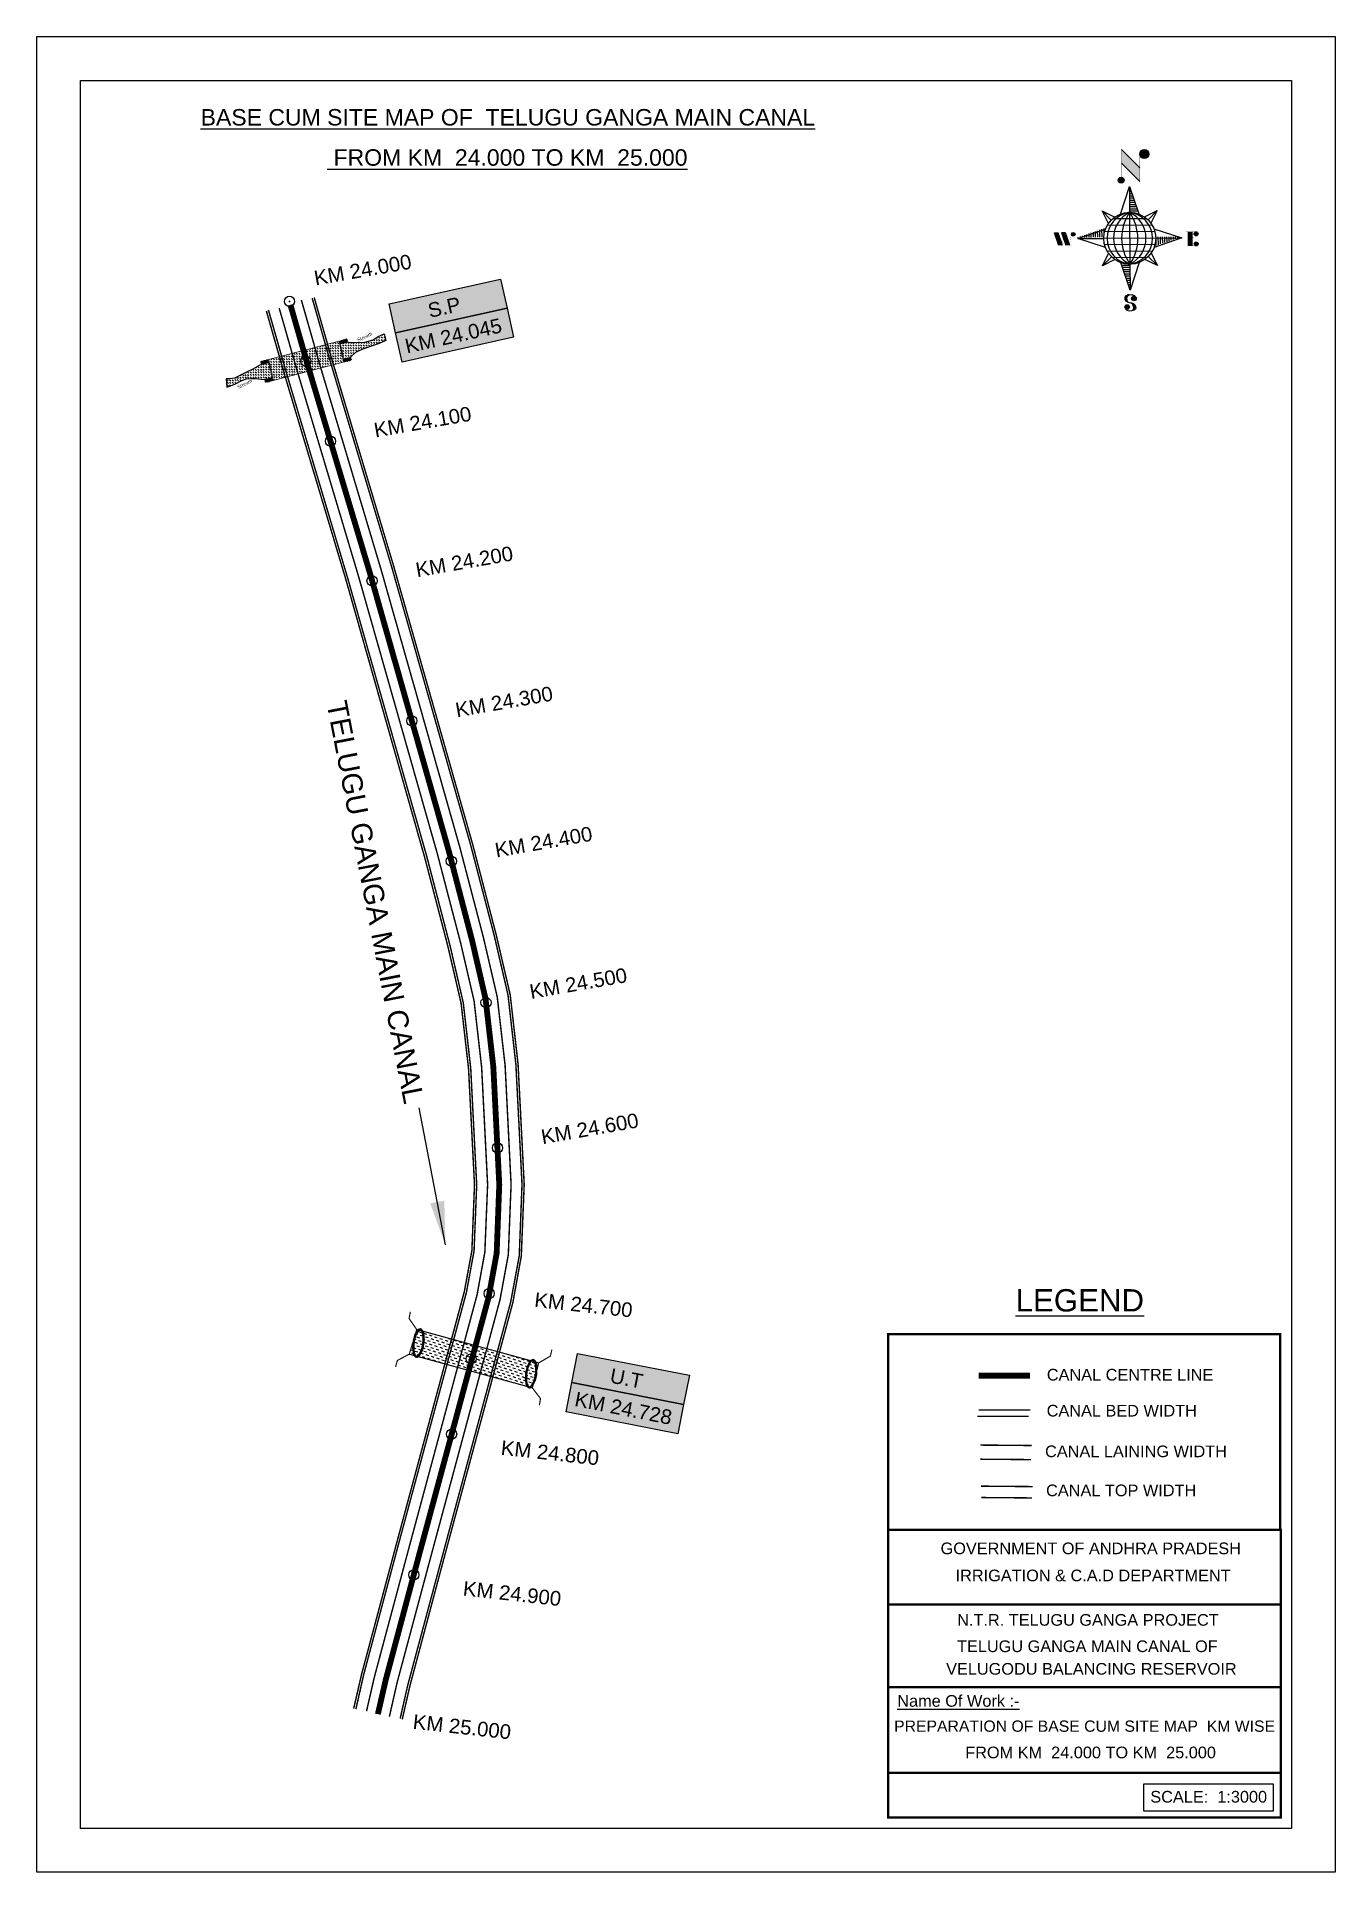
# Model space of a CAD drawing. Header units: inches. Extents: x 253063 to 253954, y 1730420 to 1731680.
import ezdxf

# ---------------------------------------------------------------- set-up
doc = ezdxf.new("R2010")
doc.units = ezdxf.units.IN
doc.header["$MEASUREMENT"] = 0
doc.header["$PDMODE"] = 32
doc.header["$PDSIZE"] = 7
doc.linetypes.add('ACAD_ISO02W100', pattern=[15, 12, -3])
for name, color, linetype in [('AQUADUCT', 1, 'Continuous'), ('bed with', 5, 'Continuous'), ('bord', 1, 'Continuous'), ('cahnige', 7, 'Continuous'), ('canal', 1, 'Continuous'), ('CARTTRACK', 30, 'ACAD_ISO02W100'), ('chainage', 7, 'Continuous'), ('FRAME 025', 7, 'Continuous'), ('laying', 4, 'Continuous'), ('lining', 4, 'Continuous'), ('STREAM', 4, 'Continuous'), ('Stu coo', 3, 'Continuous'), ('TEXT', 7, 'Continuous'), ('top of bund', 1, 'Continuous'), ('UT', 173, 'ACAD_ISO02W100'), ('V', 6, 'Continuous'), ('ZSTU', 7, 'Continuous')]:
    doc.layers.add(name, color=color, linetype=linetype)
doc.styles.add('5mm', font='times.ttf', dxfattribs={"height": 3})
doc.styles.get("Standard").update_dxf_attribs({"font": 'arial.ttf'})
doc.dimstyles.get("Standard").update_dxf_attribs({"dimtxt": 0.18, "dimasz": 0.18, "dimexe": 0.18, "dimexo": 0.0625, "dimgap": 0.09, "dimtad": 0, "dimtih": 1, "dimtoh": 1, "dimdec": 4, "dimzin": 0, "dimdsep": 46, "dimtxsty": 'Standard', "dimcen": 0.09, "dimadec": 0, "dimazin": 0, "dimtfac": 1, "dimtdec": 4, "dimtofl": 0, "dimtmove": 0, "dimatfit": 3, "dimfxl": 1, "dimtolj": 1, "dimtzin": 0, "dimarcsym": 0})
pattern_1 = [(228.0128, (-362214.33102, -1526288.49251), (-7.999998232158, -9.0000013416072), [0.134536, -13.319088]), (184.9697, (-362214.42102, -1526288.592507), (12.0000010515176, 0.999991307007), [0.230868, -22.855925]), (132.5104, (-362214.65102, -1526288.61251), (9.9999907183468, -11.0000086738712), [0.162788, -16.116032]), (267.2737, (-362215.04102, -1526288.862507), (0.9999960177272, 20.0000002949735), [0.210238, -20.813558]), (292.8337, (-362215.05102, -1526289.072507), (-5.0000099054371, 11.9999964117778), [0.206155, -20.409373]), (357.2737, (-362214.97102, -1526289.262507), (-20.0000002949735, 0.9999960177272), [0.210238, -20.813558]), (37.6942, (-362214.761022, -1526289.272507), (-13.000007345618, -9.9999904051605), [0.278029, -27.524849]), (72.2553, (-362214.541022, -1526289.102507), (7.0000107627054, 21.9999962312392), [0.262488, -25.986321]), (121.4296, (-362214.46102, -1526288.852507), (-8.0000082341764, 12.9999950364926), [0.21095, -20.884073]), (175.2364, (-362214.57102, -1526288.67251), (11.0000009463196, -0.9999915326613), [0.240832, -11.800763]), (222.3974, (-362214.811022, -1526288.652507), (-12.0000073510732, -10.9999920820141), [0.311448, -30.833375]), (138.8141, (-362214.05102, -1526288.87251), (-7.0000029468057, 5.999997313343), [0.106301, -10.523844]), (171.4692, (-362214.13102, -1526288.802507), (12.9999982848151, -2.0000079100398), [0.202237, -20.021511]), (225, (-362214.331, -1526288.7725), (-1e-16, -1.00000030945), [0.141421, -1.272792]), (203.1986, (-362214.40102, -1526288.65251), (4.999999730667, 2.000001325265), [0.076158, -7.539615]), (291.8014, (-362214.47102, -1526288.6825), (-0.9999999105, 3.00000027301), [0.107703, -5.277462]), (30.9638, (-362214.43102, -1526288.7825), (2.999998022288, 2.00000248354), [0.174929, -5.656023]), (161.5651, (-362214.28102, -1526288.6925), (2.00000043459, -0.99999840322), [0.126491, -3.035787]), (16.3895, (-362215.05102, -1526288.682507), (10.000002198412, 2.999992709818), [0.1772, -17.542845]), (70.3462, (-362214.88102, -1526288.63251), (-3.9999952473717, -11.0000021356062), [0.148661, -14.717408]), (293.1986, (-362214.28102, -1526288.49251), (-2.000001325265, 4.999999730667), [0.152315, -7.463458]), (343.6105, (-362214.22102, -1526288.632507), (-10.000002198412, 2.999992709818), [0.1772, -17.542845]), (339.444, (-362215.05102, -1526289.30251), (-5.000001844542, 1.999995996422), [0.17088, -8.373124]), (294.7751, (-362214.89102, -1526289.36251), (-4.9999921892452, 11.000003421839), [0.143178, -14.174643]), (66.8014, (-362214.27102, -1526289.49251), (2.000001325265, 4.999999730667), [0.152315, -7.463458]), (17.354, (-362214.21102, -1526289.35251), (-13.0000020190968, -3.9999945022591), [0.167631, -16.595424]), (69.444, (-362214.76102, -1526289.49251), (-1.999995996422, -5.000001844542), [0.08544, -8.458564]), (101.3099, (-362214.33102, -1526289.4925), (-0.999997632162, 4.00000075223), [0.05099, -5.048029]), (165.9638, (-362214.34102, -1526289.4425), (3.00000054599, -0.99999805736), [0.206155, -3.91695]), (186.009, (-362214.54102, -1526289.392507), (9.999999750906, 0.9999993174818), [0.19105, -18.913923]), (303.6901, (-362214.43102, -1526288.8725), (-1.000001334507, 1.99999955777), [0.144222, -3.461329]), (353.1572, (-362214.351022, -1526288.992507), (16.9999993654786, -2.0000079979248), [0.251794, -24.927563]), (60.9454, (-362214.10102, -1526289.02251), (-4.000000027199, -7.0000003845697), [0.102956, -10.192674]), (90, (-362214.051, -1526288.9325), (-1, 1), [0.06, -0.94]), (120.2564, (-362214.56102, -1526289.36251), (3.9999948868027, -7.0000024558547), [0.138924, -13.75352]), (48.0128, (-362214.63102, -1526289.24251), (7.999998232158, 9.0000013416072), [0.269072, -13.184552]), (0, (-362214.451, -1526289.0425), (1, 1), [0.26, -0.74]), (325.3048, (-362214.19102, -1526289.04251), (-9.9999942589875, 7.0000086095945), [0.158114, -15.653274]), (254.0546, (-362214.06102, -1526289.13251), (-0.999999889296, -4.000000126652), [0.145602, -7.134508]), (207.646, (-362214.10102, -1526289.272507), (-18.9999958071796, -10.0000077131692), [0.237065, -23.469474]), (175.4261, (-362214.311022, -1526289.382507), (-13.0000005583121, 0.9999948011611), [0.250799, -24.829074])]
pattern_2 = [(0, (-362215.051, -1526289.4925), (1.25, 1.25), [1.25, -1.25])]
pattern_3 = [(228.0128, (-362243.17535, -1526336.432974), (-7.999998232158, -9.0000013416072), [0.134536, -13.319088]), (184.9697, (-362243.26535, -1526336.532974), (12.0000010515176, 0.999991307007), [0.230868, -22.855925]), (132.5104, (-362243.49535, -1526336.552974), (9.9999907183468, -11.0000086738712), [0.162788, -16.116032]), (267.2737, (-362243.88535, -1526336.802974), (0.9999960177272, 20.0000002949735), [0.210238, -20.813558]), (292.8337, (-362243.89535, -1526337.012974), (-5.0000099054371, 11.9999964117778), [0.206155, -20.409373]), (357.2737, (-362243.81535, -1526337.202974), (-20.0000002949735, 0.9999960177272), [0.210238, -20.813558]), (37.6942, (-362243.60535, -1526337.212974), (-13.000007345618, -9.9999904051605), [0.278029, -27.524849]), (72.2553, (-362243.38535, -1526337.042974), (7.0000107627054, 21.9999962312392), [0.262488, -25.986321]), (121.4296, (-362243.30535, -1526336.792974), (-8.0000082341764, 12.9999950364926), [0.21095, -20.884073]), (175.2364, (-362243.41535, -1526336.612974), (11.0000009463196, -0.9999915326613), [0.240832, -11.800763]), (222.3974, (-362243.65535, -1526336.592974), (-12.0000073510732, -10.9999920820141), [0.311448, -30.833375]), (138.8141, (-362242.89535, -1526336.81297), (-7.0000029468057, 5.999997313343), [0.106301, -10.523844]), (171.4692, (-362242.97535, -1526336.742974), (12.9999982848151, -2.0000079100398), [0.202237, -20.021511]), (225, (-362243.17535, -1526336.713), (-1e-16, -1.00000030945), [0.141421, -1.272792]), (203.1986, (-362243.24535, -1526336.59297), (4.999999730667, 2.000001325265), [0.076158, -7.539615]), (291.8014, (-362243.31535, -1526336.62297), (-0.9999999105, 3.00000027301), [0.107703, -5.277462]), (30.9638, (-362243.27535, -1526336.72297), (2.999998022288, 2.00000248354), [0.174929, -5.656023]), (161.5651, (-362243.12535, -1526336.63297), (2.00000043459, -0.99999840322), [0.126491, -3.035787]), (16.3895, (-362243.89535, -1526336.622974), (10.000002198412, 2.999992709818), [0.1772, -17.542845]), (70.3462, (-362243.72535, -1526336.572974), (-3.9999952473717, -11.0000021356062), [0.148661, -14.717408]), (293.1986, (-362243.12535, -1526336.43297), (-2.000001325265, 4.999999730667), [0.152315, -7.463458]), (343.6105, (-362243.06535, -1526336.572974), (-10.000002198412, 2.999992709818), [0.1772, -17.542845]), (339.444, (-362243.89535, -1526337.24297), (-5.000001844542, 1.999995996422), [0.17088, -8.373124]), (294.7751, (-362243.73535, -1526337.302974), (-4.9999921892452, 11.000003421839), [0.143178, -14.174643]), (66.8014, (-362243.11535, -1526337.43297), (2.000001325265, 4.999999730667), [0.152315, -7.463458]), (17.354, (-362243.05535, -1526337.292974), (-13.0000020190968, -3.9999945022591), [0.167631, -16.595424]), (69.444, (-362243.60535, -1526337.43297), (-1.999995996422, -5.000001844542), [0.08544, -8.458564]), (101.3099, (-362243.17535, -1526337.43297), (-0.999997632162, 4.00000075223), [0.05099, -5.048029]), (165.9638, (-362243.18535, -1526337.38297), (3.00000054599, -0.99999805736), [0.206155, -3.91695]), (186.009, (-362243.38535, -1526337.332974), (9.999999750906, 0.9999993174818), [0.19105, -18.913923]), (303.6901, (-362243.27535, -1526336.81297), (-1.000001334507, 1.99999955777), [0.144222, -3.461329]), (353.1572, (-362243.19535, -1526336.932974), (16.9999993654786, -2.0000079979248), [0.251794, -24.927563]), (60.9454, (-362242.94535, -1526336.96297), (-4.000000027199, -7.0000003845697), [0.102956, -10.192674]), (90, (-362242.8953, -1526336.873), (-1, 1), [0.06, -0.94]), (120.2564, (-362243.40535, -1526337.302974), (3.9999948868027, -7.0000024558547), [0.138924, -13.75352]), (48.0128, (-362243.47535, -1526337.182974), (7.999998232158, 9.0000013416072), [0.269072, -13.184552]), (0, (-362243.2953, -1526336.983), (1, 1), [0.26, -0.74]), (325.3048, (-362243.03535, -1526336.982974), (-9.9999942589875, 7.0000086095945), [0.158114, -15.653274]), (254.0546, (-362242.90535, -1526337.07297), (-0.999999889296, -4.000000126652), [0.145602, -7.134508]), (207.646, (-362242.94535, -1526337.212974), (-18.9999958071796, -10.0000077131692), [0.237065, -23.469474]), (175.4261, (-362243.15535, -1526337.322974), (-13.0000005583121, 0.9999948011611), [0.250799, -24.829074])]
pattern_4 = [(267.297113149, (-8720374.938, 50637915.138), (10.5367255337, -0.497431438), [])]
pattern_5 = [(357.297113149, (-8720374.938, 50637915.138), (0.497431438, 10.5367255337), [])]

# ---------------------------------------------------------------- blocks, each defined once
blk = doc.blocks.new('A$C377B10CC')
at = {"layer": 'STREAM'}
h = blk.add_hatch(dxfattribs=at)
h.set_pattern_fill('DASH', color=256, scale=10, style=0)
h.set_pattern_definition(pattern_2)
h.paths.add_polyline_path([(-21.1, 10.4), (-19.3, 15), (-16.2, 21.2), (-13.8, 26.1), (-11.8, 30.8), (-15.9, 33.3), (-17.5, 29), (-18.4, 24.9), (-21.4, 20), (-25.2, 15.7), (-29.9, 11.7), (-32.6, 7.4), (-28.1, 4.5), (-23.6, 1.5), (-21.1, 5.7)])
h = blk.add_hatch(dxfattribs=at)
h.set_pattern_fill('DASH', color=256, scale=10, style=0)
h.set_pattern_definition(pattern_2)
h.paths.add_polyline_path([(-60.2, -34.7), (-54, -38.6), (-47.9, -42.7), (-22.3, -0.1), (-28.4, 4), (-34.5, 8)])
h = blk.add_hatch(dxfattribs=at)
h.set_pattern_fill('DASH', color=256, scale=10, style=0)
h.set_pattern_definition(pattern_2)
h.paths.add_polyline_path([(-57.7, -50.5), (-52.5, -46.4), (-49.9, -42.1), (-54.3, -39.1), (-58.8, -36.3), (-61.4, -40.5), (-63.6, -47.5), (-64.8, -50.6), (-68, -60.3), (-69.9, -62.9), (-71.7, -64.6), (-67.4, -68.4), (-64.9, -63), (-63.3, -57.9), (-61.9, -54.8), (-59.5, -52.2)])
at = {"layer": 'UT', "ltscale": 0.2}
h = blk.add_hatch(dxfattribs=at)
h.set_pattern_fill('GRAVEL', color=256, style=0)
h.set_pattern_definition(pattern_1)
h.paths.add_polyline_path([(-34.2, 8.5), (-32.6, 7.4), (-29.9, 11.7), (-31.7, 12.8)])
h = blk.add_hatch(dxfattribs=at)
h.set_pattern_fill('GRAVEL', color=256, style=0)
h.set_pattern_definition(pattern_1)
h.paths.add_polyline_path([(-23.6, 1.5), (-22, 0.4), (-19.4, 4.7), (-21.1, 5.7)])
h = blk.add_hatch(dxfattribs=at)
h.set_pattern_fill('GRAVEL', color=256, style=0)
h.set_pattern_definition(pattern_3)
h.paths.add_polyline_path([(-58.8, -36.3), (-60.5, -35.2), (-63.1, -39.5), (-61.4, -40.5)])
h = blk.add_hatch(dxfattribs=at)
h.set_pattern_fill('GRAVEL', color=256, style=0)
h.set_pattern_definition(pattern_3)
h.paths.add_polyline_path([(-48.2, -43.2), (-49.9, -42.2), (-52.5, -46.4), (-50.8, -47.5)])
at = {"layer": 'STREAM'}
for points in [[(-29.9, 11.7), (-25.2, 15.7), (-21.4, 20), (-18.4, 24.9), (-17.5, 29), (-15.9, 33.3), (-11.8, 30.8), (-13.8, 26.1), (-16.2, 21.2), (-19.3, 15), (-21.1, 10.4), (-21.1, 5.7)], [(-61.4, -40.5), (-63.6, -47.5), (-64.8, -50.6), (-68, -60.3), (-69.9, -62.9), (-71.7, -64.6), (-67.4, -68.4), (-64.9, -63), (-63.3, -57.9), (-61.9, -54.8), (-59.5, -52.2), (-57.7, -50.5), (-52.5, -46.4)]]:
    blk.add_lwpolyline(points, dxfattribs=at)
at = {"layer": 'UT', "ltscale": 0.2, "const_width": 0.5}
for points in [[(-34.2, 8.5), (-31.7, 12.8)], [(-31.7, 12.8), (-29.9, 11.7)], [(-60.5, -35.2), (-34.5, 8)], [(-48.2, -43.3), (-22.3, -0.1)], [(-34.6, 8), (-28.4, 4), (-22.3, -0.1)], [(-34.2, 8.5), (-28.1, 4.5), (-22, 0.4)], [(-32.6, 7.4), (-29.9, 11.7)], [(-23.6, 1.5), (-21.1, 5.7)], [(-22.3, -0.1), (-22, 0.4)], [(-22, 0.4), (-19.4, 4.7)], [(-21.1, 5.7), (-19.4, 4.7)], [(-63.1, -39.5), (-60.5, -35.2)], [(-61.4, -40.5), (-58.8, -36.3)], [(-60.5, -35.2), (-54.3, -39.1), (-48.2, -43.3)], [(-60.2, -34.7), (-54, -38.6), (-47.9, -42.8)], [(-63.1, -39.5), (-61.4, -40.5)], [(-52.5, -46.4), (-49.9, -42.1)], [(-52.5, -46.4), (-50.8, -47.5)], [(-50.8, -47.5), (-48.2, -43.2)]]:
    blk.add_lwpolyline(points, dxfattribs=at)
at = {"layer": 'cahnige', "style": '5mm'}
for p in [(-24.7, 17), (-60.9, -63.7)]:
    blk.add_text('Stream', height=2.5, rotation=71.1743, dxfattribs=at).set_placement(p)
blk = doc.blocks.new('GGF')
at = {"layer": 'STREAM'}
h = blk.add_hatch(dxfattribs=at)
h.set_pattern_fill('DASH', color=256, scale=10, angle=-6.08273, style=0)
h.set_pattern_definition([(353.91726508, (-115347.3726, 1016.3876), (1.3754179499, 1.1105068496), [1.25, -1.25])])
h.paths.add_polyline_path([(406186.84, 1485623.89), (406186.34, 1485618.17), (406185.83, 1485612.44), (406242.6, 1485608.9), (406242.86, 1485614.64), (406243.12, 1485620.38)])
at = {"layer": 'laying', "linetype": 'ByBlock', "extrusion": (0, 0, -1)}
for centre in [(406188.83, 1485618.1), (406240.81, 1485614.96)]:
    blk.add_ellipse(centre, major_axis=(0.4, -6.37), ratio=0.388717, dxfattribs=at)
at = {"layer": 'laying', "linetype": 'ByBlock'}
for points in [[(406189.2, 1485612.24), (406189.13, 1485612.23), (406189.05, 1485612.25), (406188.86, 1485612.32), (406188.75, 1485612.39), (406188.51, 1485612.61), (406188.38, 1485612.76), (406187.99, 1485613.32), (406187.73, 1485613.86), (406187.29, 1485615.15), (406187.11, 1485615.9), (406186.88, 1485617.49), (406186.82, 1485618.32), (406186.84, 1485619.93), (406186.91, 1485620.71), (406187.17, 1485622.07), (406187.36, 1485622.65), (406187.71, 1485623.36), (406187.86, 1485623.57), (406188.11, 1485623.82), (406188.22, 1485623.89), (406188.4, 1485623.96), (406188.47, 1485623.97), (406188.64, 1485623.95), (406188.74, 1485623.91), (406188.98, 1485623.76), (406189.11, 1485623.64), (406189.38, 1485623.32), (406189.52, 1485623.11), (406189.95, 1485622.33), (406190.22, 1485621.61), (406190.62, 1485619.96), (406190.76, 1485619.04), (406190.86, 1485617.19), (406190.83, 1485616.26), (406190.61, 1485614.61), (406190.43, 1485613.88), (406190.06, 1485613.02), (406189.9, 1485612.77), (406189.63, 1485612.45), (406189.52, 1485612.35), (406189.34, 1485612.26), (406189.27, 1485612.24), (406189.2, 1485612.24)], [(406241.18, 1485609.1), (406241.11, 1485609.1), (406241.03, 1485609.11), (406240.84, 1485609.19), (406240.73, 1485609.26), (406240.49, 1485609.47), (406240.36, 1485609.62), (406239.97, 1485610.18), (406239.7, 1485610.72), (406239.26, 1485612.02), (406239.09, 1485612.77), (406238.86, 1485614.35), (406238.8, 1485615.19), (406238.82, 1485616.8), (406238.89, 1485617.57), (406239.15, 1485618.93), (406239.34, 1485619.51), (406239.69, 1485620.22), (406239.84, 1485620.43), (406240.09, 1485620.69), (406240.19, 1485620.75), (406240.37, 1485620.83), (406240.44, 1485620.83), (406240.62, 1485620.81), (406240.72, 1485620.78), (406240.95, 1485620.62), (406241.08, 1485620.51), (406241.36, 1485620.18), (406241.5, 1485619.98), (406241.93, 1485619.19), (406242.2, 1485618.47), (406242.6, 1485616.82), (406242.73, 1485615.9), (406242.84, 1485614.05), (406242.81, 1485613.12), (406242.59, 1485611.47), (406242.4, 1485610.74), (406242.03, 1485609.88), (406241.88, 1485609.63), (406241.61, 1485609.31), (406241.49, 1485609.22), (406241.31, 1485609.12), (406241.25, 1485609.11), (406241.18, 1485609.1)]]:
    blk.add_open_spline(points, degree=3, knots=[0, 0, 0, 0, 0.189072, 0.189072, 0.378144, 0.378144, 0.567217, 0.567217, 0.964238, 0.964238, 1.36126, 1.36126, 1.758281, 1.758281, 2.155303, 2.155303, 2.552324, 2.552324, 2.807761, 2.807761, 3.01244, 3.01244, 3.217119, 3.217119, 3.421798, 3.421798, 3.626477, 3.626477, 3.831155, 3.831155, 4.280923, 4.280923, 4.73069, 4.73069, 5.180458, 5.180458, 5.630225, 5.630225, 5.896844, 5.896844, 6.112115, 6.112115, 6.283185, 6.283185, 6.283185, 6.283185], dxfattribs=at)
at = {"layer": 'UT', "ltscale": 0.2, "const_width": 0.5}
for points in [[(406181.01, 1485605.63), (406181.2, 1485608.62), (406185.83, 1485612.44), (406186.34, 1485618.17), (406186.84, 1485623.89), (406182.49, 1485628.03), (406182.47, 1485631.03)], [(406186.84, 1485623.89), (406243.12, 1485620.38)], [(406247.66, 1485627.39), (406247.59, 1485624.39), (406243.12, 1485620.38), (406242.86, 1485614.64), (406242.6, 1485608.9), (406247.12, 1485604.95), (406247.26, 1485601.95)], [(406185.83, 1485612.44), (406242.6, 1485608.9)]]:
    blk.add_lwpolyline(points, dxfattribs=at)
blk = doc.blocks.new('*X4')
at = {"color": 0, "linetype": 'Continuous'}
for p, q in [((6321.6, 240.5), (6322.3, 241.2)), ((6321.6, 240.3), (6322.3, 241)), ((6321.6, 240.1), (6322.3, 240.8)), ((6321.6, 239.9), (6322.4, 240.7)), ((6321.6, 239.8), (6322.4, 240.6)), ((6321.6, 239.6), (6322.5, 240.5)), ((6321.6, 239.4), (6322.5, 240.3)), ((6321.6, 239.2), (6322.6, 240.2)), ((6321.7, 239.1), (6322.6, 240.1)), ((6321.8, 240.8), (6322.4, 241.4)), ((6321.8, 239), (6322.7, 240)), ((6321.8, 239), (6322.8, 239.9)), ((6321.9, 238.9), (6322.9, 239.8)), ((6322, 238.8), (6323, 239.7)), ((6322.1, 241.3), (6322.4, 241.6)), ((6322.1, 238.7), (6323.1, 239.6)), ((6322.2, 238.6), (6323.1, 239.6)), ((6322.3, 238.5), (6323.2, 239.5)), ((6322.4, 238.5), (6323.3, 239.4)), ((6322.5, 238.4), (6323.4, 239.3)), ((6322.7, 238.4), (6323.6, 239.3)), ((6322.8, 238.3), (6323.7, 239.2)), ((6322.9, 238.3), (6323.8, 239.1)), ((6323.1, 238.2), (6323.9, 239.1)), ((6323.2, 238.2), (6324, 239)), ((6323.3, 238.2), (6324.2, 239)), ((6323.5, 238.1), (6324.3, 238.9)), ((6323.7, 238.1), (6324.4, 238.9)), ((6323.8, 238.1), (6324.6, 238.8)), ((6324.1, 238.2), (6324.7, 238.8)), ((6324.3, 238.3), (6324.9, 238.8)), ((6324.6, 238.3), (6325.1, 238.8)), ((6324.8, 238.4), (6325.2, 238.8)), ((6325.1, 238.5), (6325.4, 238.8)), ((6325.4, 238.6), (6325.6, 238.8))]:
    blk.add_line(p, q, dxfattribs=at)
blk = doc.blocks.new('*X3')
at = {"color": 0, "linetype": 'Continuous'}
for p, q in [((6324.4, 240.3), (6324.5, 240.4)), ((6324.6, 240.3), (6324.8, 240.5)), ((6324.7, 240.2), (6325, 240.5)), ((6324.8, 240.2), (6325.2, 240.6)), ((6325, 240.1), (6325.5, 240.6)), ((6325.1, 240.1), (6325.6, 240.6)), ((6325.2, 240), (6325.8, 240.6)), ((6325.3, 240), (6326, 240.6)), ((6325.4, 239.9), (6326.1, 240.6)), ((6325.5, 239.8), (6326.2, 240.5)), ((6325.6, 239.8), (6326.3, 240.5)), ((6325.7, 239.7), (6326.5, 240.4)), ((6325.9, 239.6), (6326.6, 240.3)), ((6326, 239.5), (6326.7, 240.3)), ((6326, 239.4), (6326.8, 240.2)), ((6326.1, 239.3), (6327, 240.2)), ((6326.2, 239.3), (6327.1, 240.1)), ((6326.3, 239.2), (6327.1, 240)), ((6326.4, 239.1), (6327.2, 239.9)), ((6326.5, 239), (6327.3, 239.8)), ((6326.5, 238.9), (6327.4, 239.7)), ((6326.6, 238.8), (6327.5, 239.6)), ((6326.7, 238.7), (6327.5, 239.5)), ((6326.8, 238.6), (6327.6, 239.4)), ((6326.8, 238.5), (6327.7, 239.3)), ((6326.8, 236.5), (6327.4, 237)), ((6326.9, 238.3), (6327.8, 239.2)), ((6326.9, 238.2), (6327.9, 239.1)), ((6326.9, 236.8), (6327.6, 237.4)), ((6327, 238.1), (6327.8, 239)), ((6327, 237.9), (6327.8, 238.8)), ((6327, 237.8), (6327.8, 238.6)), ((6327, 237.6), (6327.8, 238.4)), ((6327, 237.4), (6327.8, 238.2)), ((6327, 237.3), (6327.8, 238)), ((6327, 237.1), (6327.8, 237.9))]:
    blk.add_line(p, q, dxfattribs=at)
blk = doc.blocks.new('H')
at = {"layer": 'bord', "extrusion": (0.000427885, 0.004792, 0.999988)}
h = blk.add_hatch(dxfattribs=at)
h.set_pattern_fill('LINE', color=8, scale=84.387686, angle=-2.70289, style=0)
h.set_pattern_definition(pattern_5)
h.paths.add_polyline_path([(-492.5, 785.6, -0.090992), (-448, 775.2), (-486.5, 912)])
h = blk.add_hatch(dxfattribs=at)
h.set_pattern_fill('LINE', color=8, scale=84.387686, angle=-92.70289, style=0)
h.set_pattern_definition(pattern_4)
h.paths.add_polyline_path([(-624.9, 665.1, -0.090992), (-614.5, 709.6), (-751.3, 671.1)])
h = blk.add_hatch(dxfattribs=at)
h.set_pattern_fill('LINE', color=8, scale=84.387686, angle=-92.70289, style=0)
h.set_pattern_definition(pattern_4)
h.paths.add_polyline_path([(-245.6, 647.2), (-372, 653.2, -0.090992), (-382.4, 608.7)])
h = blk.add_hatch(dxfattribs=at)
h.set_pattern_fill('LINE', color=8, scale=84.387686, angle=-2.70289, style=0)
h.set_pattern_definition(pattern_5)
h.paths.add_polyline_path([(-504.4, 532.7, -0.090992), (-548.9, 543.1), (-510.4, 406.3)])
for p, q in [((-516.2, 1087.1, -1217.1), (-431.5, 994, -1216.7)), ((-519.4, 1020.4, -1216.8), (-434.7, 927.3, -1216.4)), ((-538.3, 773.7, -1215.6), (-487, 906.2, -1216.3)), ((-487, 906.2, -1216.3), (-493, 779.8, -1215.7)), ((-487, 906.2, -1216.3), (-448.5, 769.4, -1215.7)), ((-626.7, 793.8, -1215.7), (-566.8, 760.2, -1215.6)), ((-626.7, 793.8, -1215.7), (-584.1, 747, -1215.5)), ((-598.9, 731, -1215.4), (-626.7, 793.8, -1215.7)), ((-421.3, 753.3, -1215.6), (-358.5, 781.1, -1215.7)), ((-358.5, 781.1, -1215.7), (-405.3, 738.5, -1215.5)), ((-358.5, 781.1, -1215.7), (-392.1, 721.2, -1215.4)), ((-864.7, 700.9, -1215.1), (-846.9, 637.7, -1214.9)), ((-846.9, 700.1, -1215.1), (-829.1, 636.9, -1214.9)), ((-829.1, 699.2, -1215.2), (-811.3, 636, -1214.9)), ((-829.1, 699.2, -1215.2), (-811.3, 698.4, -1215.2)), ((-811.3, 698.4, -1215.2), (-793.5, 635.2, -1214.9)), ((-751.8, 665.3, -1215), (-615, 703.8, -1215.3)), ((-751.8, 665.3, -1215), (-625.4, 659.3, -1215)), ((-619.3, 614, -1214.8), (-751.8, 665.3, -1215)), ((-246.1, 641.4, -1215.1), (-382.9, 602.9, -1214.9)), ((-378.6, 692.6, -1215.3), (-246.1, 641.4, -1215.1)), ((-372.5, 647.4, -1215.1), (-246.1, 641.4, -1215.1)), ((-213.5, 669.3, -1215.3), (-216.7, 600.8, -1214.9)), ((-197.2, 599.9, -1214.9), (-193.9, 668.4, -1215.3)), ((-639.4, 525.6, -1214.4), (-605.8, 585.5, -1214.7)), ((-639.4, 525.6, -1214.4), (-592.6, 568.1, -1214.6)), ((-576.6, 553.3, -1214.6), (-639.4, 525.6, -1214.4)), ((-510.9, 400.5, -1213.9), (-549.4, 537.2, -1214.5)), ((-371.2, 512.9, -1214.5), (-431.1, 546.5, -1214.6)), ((-371.2, 512.9, -1214.5), (-413.8, 559.7, -1214.7)), ((-399, 575.7, -1214.7), (-371.2, 512.9, -1214.5)), ((-459.6, 533, -1214.5), (-510.9, 400.5, -1213.9)), ((-504.9, 526.9, -1214.5), (-510.9, 400.5, -1213.9))]:
    blk.add_line(p, q, dxfattribs=at)
at = {"layer": 'bord', "color": 8, "linetype": 'ByBlock', "extrusion": (0.000427885, 0.004792, 0.999988)}
for p, q in [((-386.5, 711.4, -1215.4), (-605.5, 721.7, -1215.4)), ((-410.8, 744.2, -1215.5), (-578.1, 752.1, -1215.5)), ((-493, 779.8, -1215.7), (-504.9, 526.9, -1214.5)), ((-372.5, 647.4, -1215.1), (-625.4, 659.3, -1215)), ((-378, 615.9, -1214.9), (-622.9, 627.5, -1214.9)), ((-375, 679.2, -1215.3), (-619.9, 690.7, -1215.2)), ((-392.4, 584.9, -1214.8), (-611.4, 595.3, -1214.7)), ((-419.8, 554.6, -1214.6), (-587.1, 562.5, -1214.6))]:
    blk.add_line(p, q, dxfattribs=at)
at = {"layer": 'bord', "extrusion": (0.000427885, 0.004792, 0.999988), "elevation": -1212.1}
for points, const_width in [([(-522, 959.6), (-515.7, 1092.9)], 1.61), ([(-434.2, 933.1), (-427.9, 1066.5)], 1.61), ([(-870.1, 707), (-846.4, 705.9)], 0.642), ([(-828.6, 642.7), (-855.2, 643.9)], 0.642), ([(-828.6, 642.7), (-821, 678)], 0.642), ([(-810.8, 641.8), (-784.1, 640.6)], 0.642), ([(-793, 641), (-781.6, 693.9)], 0.642), ([(-222.7, 675.6), (-173.8, 673.3)], 0.706), ([(-194.8, 644.8), (-185, 644.4)], 0.706), ([(-177.1, 604.8), (-226, 607.1)], 0.706)]:
    blk.add_lwpolyline(points, dxfattribs=dict(at, const_width=const_width))
for points, const_width in [([(-413.7, 1073.1, 1), (-397.6, 1057.7, 1)], 22.3), ([(-530.3, 949.5, 1), (-519.6, 939.3, 1)], 14.8), ([(-775.9, 696.6, 1), (-769.5, 690.4, 1)], 8.9), ([(-177.8, 666.9, 1), (-170.8, 660.1, 1)], 9.79), ([(-180.1, 618, 1), (-173.1, 611.2, 1)], 9.79), ([(-489.8, 361.7, 1), (-498.1, 369.1, 1)], 11.1), ([(-525.2, 321.6, 1), (-533.4, 328.9, 1)], 11.1)]:
    blk.add_lwpolyline(points, format="xyb", close=True, dxfattribs=dict(at, const_width=const_width))
for points in [[(-537, 317.4), (-530.7, 310.5), (-519.8, 306.8), (-504.9, 306.9), (-493.9, 310), (-486.3, 317.7), (-486.5, 325.8), (-490.6, 333.3), (-493.5, 336.2), (-502.8, 340.9), (-522.5, 347.3), (-530.4, 351.6), (-533.7, 354.6), (-537.4, 362.6), (-537, 373.4), (-530, 380.7), (-520, 384.1), (-503.5, 384.2), (-492.5, 379.9), (-487.1, 373.3)], [(-522.5, 347.6), (-526.2, 353.8), (-527.8, 360.6), (-527.9, 370.6), (-525.9, 375.5), (-521.3, 381.2), (-514.5, 384.4)], [(-504.9, 306.9), (-499, 312.4), (-497, 319.4), (-497.5, 326.5), (-501.2, 335.4), (-509.2, 343.2)]]:
    blk.add_lwpolyline(points, dxfattribs=at)
at = {"layer": 'bord', "extrusion": (0.000427885, 0.004792, 0.999988)}
for centre, radius in [((-405.6, 1065.4, -1212.1), 22.3), ((-525, 944.4, -1212.1), 14.8), ((-498.4, 659.1, -1212.1), 126.6), ((-772.7, 693.5, -1212.1), 8.9), ((-174.3, 663.5, -1212.1), 9.79), ((-176.6, 614.6, -1212.1), 9.79), ((-494, 365.4, -1212.1), 11.1), ((-529.3, 325.2, -1212.1), 11.1)]:
    blk.add_circle(centre, radius, dxfattribs=at)
at = {"layer": 'bord', "color": 8, "linetype": 'ByBlock', "extrusion": (0.000427885, 0.004792, 0.999988)}
for centre, radius, start, end in [((-481.5, 658.3, -1212.1), 127.7, 94.92536, 259.66906), ((-436.8, 656.2, -1212.1), 140.8, 113.28644, 241.30798), ((-315.9, 650.5, -1212.1), 222.3, 142.58916, 212.00526), ((-560.1, 662.1, -1212.1), 140.8, 293.28644, 61.30798), ((-681, 667.8, -1212.1), 222.3, 322.58916, 32.00526), ((-515.4, 659.9, -1212.1), 127.7, 274.92536, 79.66906)]:
    blk.add_arc(centre, radius, start, end, dxfattribs=at)
at = {"layer": 'bord', "extrusion": (0.000427885, 0.004792, 0.999988)}
for points in [[(-515.7, 1092.9, -1212.1), (-431, 999.8, -1212.1), (-518.9, 1026.2, -1212.1), (-434.2, 933.1, -1212.1)], [(-864.1, 706.7, -1212.1), (-846.4, 705.9, -1212.1), (-846.3, 643.5, -1212.1), (-828.6, 642.7, -1212.1)], [(-828.6, 705, -1212.1), (-810.8, 704.2, -1212.1), (-810.8, 641.8, -1212.1), (-793, 641, -1212.1)], [(-193.4, 674.2, -1212.1), (-196.6, 605.7, -1212.1), (-213, 675.1, -1212.1), (-216.2, 606.7, -1212.1)]]:
    blk.add_solid(points, dxfattribs=at)
at = {"layer": 'bord', "extrusion": (0.000427885, 0.004792, 0.999988), "xscale": 7.977342409717546, "yscale": 7.977342408231451, "zscale": 7.977342408476333, "rotation": 138.0840426661453}
for name, p in [('*X3', (38300.5, -31929.4, -1212.1)), ('*X4', (38314.4, -31950.9, -1212.1))]:
    blk.add_blockref(name, p, dxfattribs=at)

msp = doc.modelspace()

# ---------------------------------------------------------------- hatches: boundary and pattern name
at = {"layer": 'ZSTU'}
h = msp.add_hatch(color=135, dxfattribs=at)
h.set_gradient(color1=(141, 177, 78), color2=(107, 135, 59), one_color=1, tint=0.38, name='CYLINDER')
h.paths.add_polyline_path([(253305.2, 1731496.2), (253309.7, 1731476.3), (253386.1, 1731493.3), (253381.6, 1731513.3)])
h.paths.add_polyline_path([(253331.2, 1731483.4), (253358.2, 1731489.4), (253354.8, 1731504.5), (253327.8, 1731498.5)], flags=24)
h = msp.add_hatch(color=252, dxfattribs=at)
h.set_gradient(color1=(167, 88, 159), color2=(127, 67, 121), one_color=1, tint=0.38, name='CYLINDER')
h.paths.add_polyline_path([(253390.5, 1731473.3), (253386.1, 1731493.3), (253309.7, 1731476.3), (253314.1, 1731456.3)])
h.paths.add_polyline_path([(253315.5, 1731459), (253386.4, 1731474.8), (253383.1, 1731489.7), (253312.1, 1731474)], flags=24)
h = msp.add_hatch(color=135, dxfattribs=at)
h.set_gradient(color1=(141, 177, 78), color2=(107, 135, 59), one_color=1, tint=0.38, name='CYLINDER')
h.paths.add_polyline_path([(253434.5, 1730775.8), (253430.5, 1730755.8), (253507.3, 1730740.7), (253511.3, 1730760.8)])
h.paths.add_polyline_path([(253453.1, 1730753.7), (253480.2, 1730748.4), (253483.1, 1730763.3), (253456.1, 1730768.7)], flags=24)
h = msp.add_hatch(color=252, dxfattribs=at)
h.set_gradient(color1=(167, 88, 159), color2=(127, 67, 121), one_color=1, tint=0.38, name='CYLINDER')
h.paths.add_polyline_path([(253503.4, 1730720.6), (253507.3, 1730740.7), (253430.5, 1730755.8), (253426.6, 1730735.7)])
h.paths.add_polyline_path([(253428.9, 1730737.6), (253500.2, 1730723.6), (253503.2, 1730738.7), (253431.9, 1730752.7)], flags=24)

# ---------------------------------------------------------------- linework, layer by layer
at = {"linetype": 'ByBlock'}
for points in [[(253063.4, 1730419.7), (253063.4, 1731679.7), (253954.4, 1731679.7), (253954.4, 1730419.7)], [(253924.4, 1731649.7), (253924.4, 1730449.7), (253093.4, 1730449.7), (253093.4, 1731649.7)]]:
    msp.add_lwpolyline(points, close=True, dxfattribs=at)
for p in [(253236.9, 1731498), (253265, 1731402), (253293.5, 1731306.2), (253320.8, 1731210), (253347.9, 1731113.7), (253371.7, 1731016.6), (253379.6, 1730916.9), (253373.9, 1730817), (253348.1, 1730720.4), (253322.2, 1730623.9)]:
    msp.add_point(p)
at = {"color": 2}
for p in [(253248.1, 1731456.9), (253361.5, 1730772.1)]:
    msp.add_point(p, dxfattribs=at)
at = {"layer": 'bed with', "const_width": 1}
for points in [[(253229.8, 1731493.3), (253241.7, 1731451.8), (253284.3, 1731309), (253338.3, 1731118.8), (253354.4, 1731057.1), (253363.5, 1731017.8), (253368.7, 1730972.2), (253372.8, 1730891.7), (253370.9, 1730845.4), (253365.6, 1730816.2), (253318.7, 1730641.9), (253295.1, 1730553.7), (253289.7, 1730530.2)], [(253245, 1731498.9), (253257.1, 1731456.4), (253299.8, 1731313.5), (253353.8, 1731123), (253370, 1731061), (253379.4, 1731020.5), (253384.8, 1730973.5), (253388.9, 1730891.8), (253387, 1730843.6), (253381.3, 1730812.7), (253334.2, 1730637.7), (253310.7, 1730549.9), (253305.4, 1730526.5)], [(253745.1, 1730737), (253742, 1730737), (253709.8, 1730737)], [(253744, 1730732.6), (253742, 1730732.6), (253709.2, 1730732.6), (253708.9, 1730732.6)]]:
    msp.add_lwpolyline(points, dxfattribs=at)
at = {"layer": 'canal', "color": 6, "const_width": 4}
for points in [[(253745, 1730760.6), (253742.4, 1730760.6), (253709.8, 1730760.6)], [(253709.8, 1730760.6), (253745, 1730760.6)]]:
    msp.add_lwpolyline(points, dxfattribs=at)
at = {"layer": 'FRAME 025', "lineweight": -3, "const_width": 1.64}
for points in [[(253647.6, 1730789.1), (253916.7, 1730789.1), (253916.7, 1730654.8), (253647.6, 1730654.8)], [(253647.6, 1730654.8), (253917.1, 1730654.8), (253917.1, 1730457.3), (253647.6, 1730457.3)]]:
    msp.add_lwpolyline(points, close=True, dxfattribs=at)
for points in [[(253647.6, 1730603.5), (253917.1, 1730603.5)], [(253647.6, 1730546.7), (253917.1, 1730546.7)], [(253647.6, 1730488), (253917.1, 1730488)]]:
    msp.add_lwpolyline(points, dxfattribs=at)
at = {"layer": 'lining', "const_width": 1}
for points in [[(253222.4, 1731492.1), (253234.5, 1731449.7), (253277.1, 1731306.9), (253331.1, 1731116.8), (253347.1, 1731055.4), (253356.1, 1731016.5), (253361.2, 1730971.6), (253365.3, 1730891.6), (253363.5, 1730846.2), (253358.3, 1730817.9), (253311.4, 1730643.9), (253287.8, 1730555.5), (253282.4, 1730531.6)], [(253252.4, 1731500.3), (253264.3, 1731458.5), (253307, 1731315.6), (253361.1, 1731125), (253377.3, 1731062.8), (253386.8, 1731021.8), (253392.2, 1730974.1), (253396.4, 1730891.8), (253394.5, 1730842.7), (253388.6, 1730811), (253341.5, 1730635.8), (253318, 1730548.1), (253312.8, 1730525.2)], [(253710.8, 1730712.9), (253735.6, 1730712.7), (253746.2, 1730712.6)], [(253710.8, 1730703.2), (253737.7, 1730703), (253745.7, 1730702.9)]]:
    msp.add_lwpolyline(points, dxfattribs=at)
at = {"layer": 'top of bund', "const_width": 1}
for points in [[(253253.8, 1731500.7), (253265.7, 1731458.9), (253308.4, 1731316), (253362.5, 1731125.4), (253378.7, 1731063.1), (253388.3, 1731022), (253393.7, 1730974.2), (253397.9, 1730891.8), (253395.9, 1730842.6), (253390.1, 1730810.7), (253342.9, 1730635.4), (253319.5, 1730547.7), (253314.2, 1730524.6)], [(253221, 1731491.4), (253233, 1731449.3), (253275.7, 1731306.5), (253329.6, 1731116.4), (253345.6, 1731055), (253354.6, 1731016.2), (253359.7, 1730971.4), (253363.8, 1730891.6), (253362, 1730846.3), (253356.8, 1730818.2), (253310, 1730644.2), (253286.4, 1730555.9), (253280.9, 1730532)], [(253711.4, 1730684.7), (253736, 1730684.5), (253746.8, 1730684.4)], [(253746.4, 1730676.6), (253738.4, 1730676.7), (253711.5, 1730676.9)]]:
    msp.add_lwpolyline(points, dxfattribs=at)
at = {"layer": 'V', "color": 6, "const_width": 4}
msp.add_lwpolyline([(253237.5, 1731495.6), (253249.4, 1731454.1), (253292.1, 1731311.3), (253346.1, 1731120.9), (253362.2, 1731059.1), (253371.4, 1731019.1), (253376.7, 1730972.8), (253380.8, 1730891.7), (253379, 1730844.5), (253373.5, 1730814.4), (253326.4, 1730639.8), (253302.9, 1730551.8), (253297.5, 1730528.2)], dxfattribs=at)
at = {"layer": 'V', "color": 0}
msp.add_lwpolyline([(253823.1, 1730480.4), (253911.8, 1730480.4), (253911.8, 1730461.7), (253823.1, 1730461.7)], close=True, dxfattribs=at)
at = {"layer": 'ZSTU', "color": 135}
for points in [[(253305.2, 1731496.2), (253381.6, 1731513.3), (253386.1, 1731493.3), (253309.7, 1731476.3)], [(253434.5, 1730775.8), (253511.3, 1730760.8), (253507.3, 1730740.7), (253430.5, 1730755.8)]]:
    msp.add_lwpolyline(points, close=True, dxfattribs=at)
at = {"layer": 'ZSTU', "color": 252}
for points in [[(253309.7, 1731476.3), (253386.1, 1731493.3), (253390.5, 1731473.3), (253314.1, 1731456.3)], [(253430.5, 1730755.8), (253507.3, 1730740.7), (253503.4, 1730720.6), (253426.6, 1730735.7)]]:
    msp.add_lwpolyline(points, close=True, dxfattribs=at)

# ---------------------------------------------------------------- block references
at = {"layer": 'AQUADUCT', "color": 1, "xscale": 0.1408039184319789, "yscale": 0.1408039187081158, "zscale": 0.1408039184379445, "rotation": 3.078330572322649}
msp.add_blockref('H', (253888.5, 1731453.2, 170.9), dxfattribs=at)
at = {"layer": 'CARTTRACK', "color": 3, "rotation": 315.6379845851986}
msp.add_blockref('A$C377B10CC', (253289.9, 1731440.8), dxfattribs=at)
at = {"layer": 'laying', "color": 6, "linetype": 'ByBlock', "xscale": 1.539389527192247, "yscale": 1.539389526937157, "zscale": 1.539389526941385, "rotation": 348.2624932088569}
msp.add_blockref('GGF', (-824112, -381141.5), dxfattribs=at)

# ---------------------------------------------------------------- texts
at = {"layer": 'chainage', "color": 0}
for s, rotation, p in [('KM 24.000', 9.971, (253254.7, 1731508.9)), ('KM 24.100', 9.971, (253295.8, 1731404.5)), ('KM 24.200', 9.971, (253324.4, 1731308.6)), ('KM 24.300', 9.971, (253351.7, 1731212.4)), ('KM 24.400', 9.971, (253378.8, 1731116.2)), ('KM 24.500', 9.971, (253402.6, 1731019.1)), ('KM 24.600', 9.971, (253410.5, 1730919.4)), ('KM 24.700', 353.7653, (253404.5, 1730807.8)), ('KM 24.800', 353.7653, (253381.5, 1730706.3)), ('KM 24.900', 353.7653, (253355.5, 1730609.7)), ('KM 25.000', 353.7653, (253321.1, 1730518.2))]:
    msp.add_text(s, height=10, rotation=rotation, dxfattribs=at).set_placement(p)
at = {"layer": 'chainage', "color": 1}
msp.add_text('TELUGU GANGA MAIN CANAL', height=14.042, rotation=280.9512, dxfattribs=at).set_placement((253262.2, 1731222.3))
at = {"layer": 'chainage', "color": 0}
for s, height, p in [('%%ULEGEND', 15.34, (253735.1, 1730804.6)), ('CANAL CENTRE LINE', 8, (253756.5, 1730757.2)), ('CANAL BED WIDTH', 8, (253756.4, 1730732.5)), ('CANAL LAINING WIDTH', 8, (253755.3, 1730704.6)), ('CANAL TOP WIDTH', 8, (253756, 1730677.8)), ('GOVERNMENT OF ANDHRA PRADESH ', 8, (253683.6, 1730638)), ('IRRIGATION & C.A.D DEPARTMENT', 8, (253693.9, 1730619.4)), ('N.T.R. TELUGU GANGA PROJECT', 8, (253695, 1730588.9)), ('TELUGU GANGA MAIN CANAL OF', 8, (253694.9, 1730570.8)), (' VELUGODU BALANCING RESERVOIR', 8, (253684.3, 1730555.3)), ('%%UName Of Work :-', 8, (253653.9, 1730533.3)), ('PREPARATION OF BASE CUM SITE MAP  KM WISE', 7.743, (253651.7, 1730516.1)), (' FROM KM  24.000 TO KM  25.000', 8, (253697.4, 1730497.9)), ('SCALE:  1:3000', 8, (253827.5, 1730467.5))]:
    msp.add_text(s, height=height, dxfattribs=at).set_placement(p)
at = {"layer": 'Stu coo', "color": 0}
for s, rotation, p in [('S.P', 12.5374, (253333.1, 1731486.6)), ('KM 24.045', 12.5374, (253317.4, 1731462.2)), ('U.T', 348.8915, (253456.1, 1730755.9)), ('KM 24.728', 348.8915, (253431.9, 1730739.8))]:
    msp.add_text(s, height=10, rotation=rotation, dxfattribs=at).set_placement(p)
at = {"layer": 'TEXT', "color": 0}
for s, p in [('%%UBASE CUM SITE MAP OF  TELUGU GANGA MAIN CANAL', (253175.9, 1731618.7)), ('%%U FROM KM  24.000 TO KM  25.000', (253262.7, 1731591.1))]:
    msp.add_text(s, height=11.294, dxfattribs=at).set_placement(p)

# ---------------------------------------------------------------- leaders
at = {"layer": 'chainage', "color": 1}
msp.add_leader([(253343.9, 1730850.3), (253325.8, 1730944.3)], dimstyle='Standard', override={"dimasz": 30, "dimgap": 0.09, "dimtad": 0}, dxfattribs=at)

doc.saveas('drawing.dxf')
